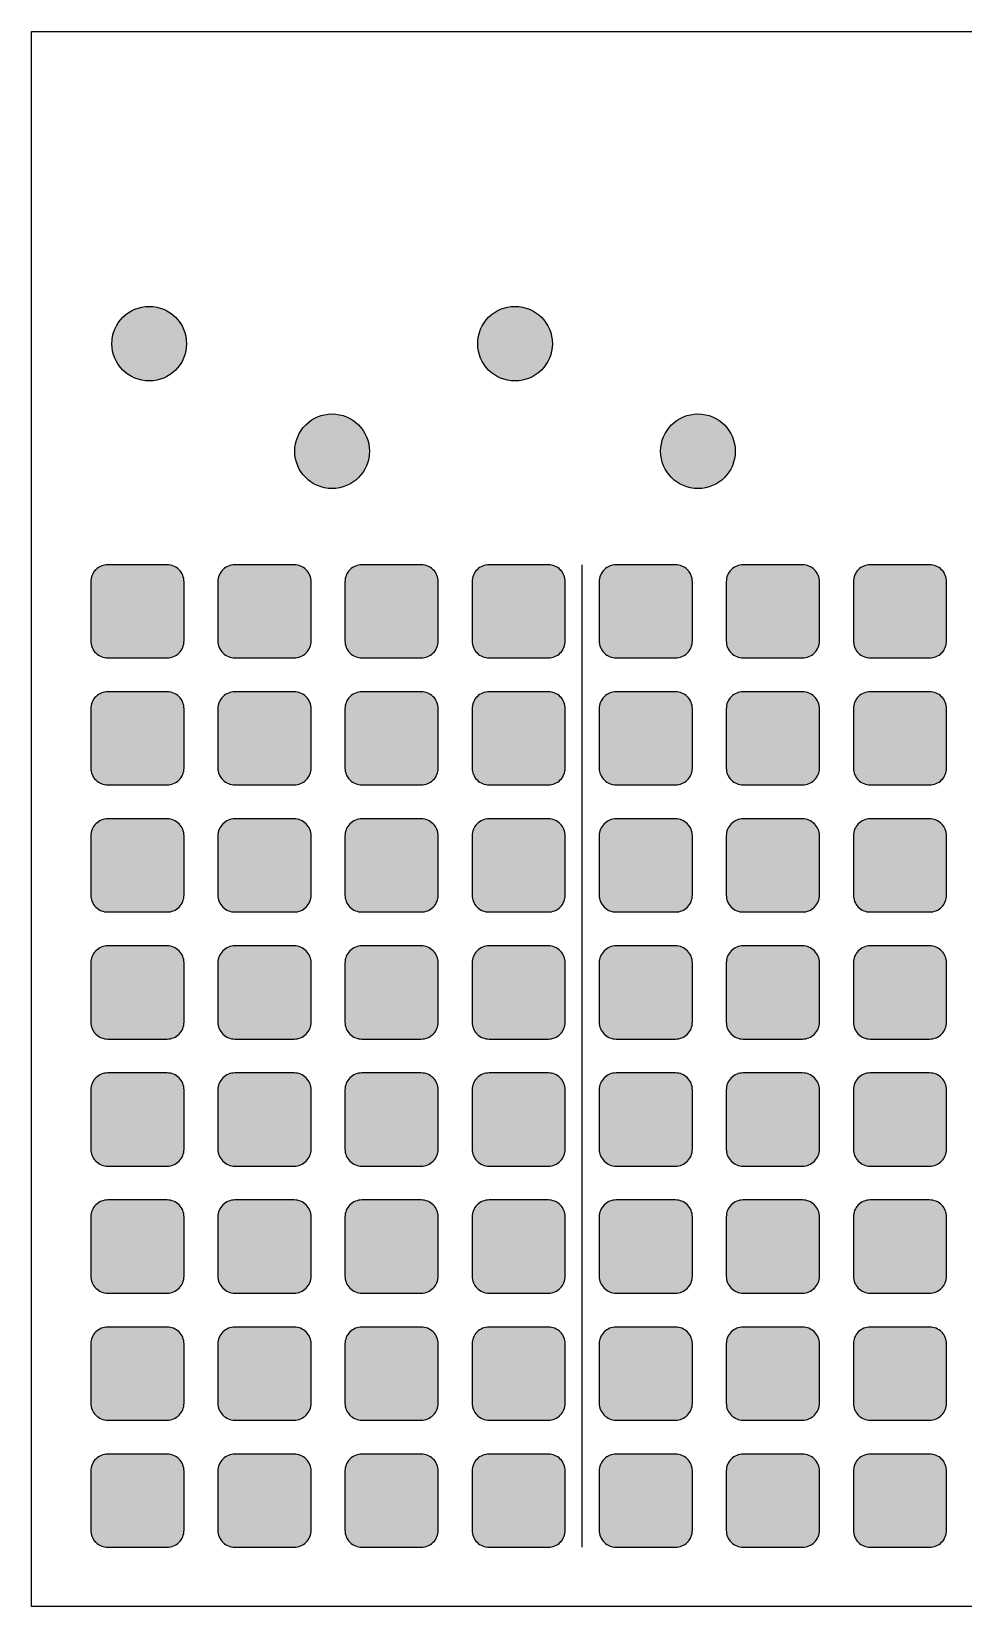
# Model space of a CAD drawing. Header units: millimetres. Extents: x -175 to 2286, y -1714 to 1134.
# Drawn here: x 294.4 to 404.4, y 419.5 to 605.5 of the extents above; entities that cross this region are included whole.
import ezdxf

# ---------------------------------------------------------------- set-up
doc = ezdxf.new("R2010")
doc.units = ezdxf.units.MM
doc.layers.add('maingrid', color=7, linetype='Continuous')
doc.layers.add('panel', color=7, linetype='Continuous')

msp = doc.modelspace()

# ---------------------------------------------------------------- hatches: boundary and pattern name
h = msp.add_hatch(color=5)
h.dxf.hatch_style = 1
h.paths.add_polyline_path([(312.704, 568.632, 1), (303.897, 568.632, 1)])
h = msp.add_hatch(color=3)
h.dxf.hatch_style = 1
h.paths.add_polyline_path([(347.077, 568.632, 1), (355.885, 568.632, 1)])
h = msp.add_hatch(color=1)
h.dxf.hatch_style = 1
h.paths.add_polyline_path([(325.487, 555.932, 1), (334.295, 555.932, 1)])
at = {"true_color": 0xfffffe}
h = msp.add_hatch(color=7, dxfattribs=at)
h.dxf.hatch_style = 1
h.paths.add_polyline_path([(377.475, 555.932, 1), (368.667, 555.932, 1)])
at = {"layer": 'maingrid', "true_color": 0xfffffe}
h = msp.add_hatch(color=7, dxfattribs=at)
h.dxf.hatch_style = 1
h.paths.add_polyline_path([(312.411, 540.53, 0.4142136), (310.411, 542.53), (303.411, 542.53, 0.4142136), (301.411, 540.53), (301.411, 533.53, 0.4142136), (303.411, 531.53), (310.411, 531.53, 0.4142136), (312.411, 533.53)])
at = {"layer": 'maingrid'}
h = msp.add_hatch(color=252, dxfattribs=at)
h.dxf.hatch_style = 1
h.paths.add_polyline_path([(327.411, 540.53, 0.4142136), (325.411, 542.53), (318.411, 542.53, 0.4142136), (316.411, 540.53), (316.411, 533.53, 0.4142136), (318.411, 531.53), (325.411, 531.53, 0.4142136), (327.411, 533.53)])
h = msp.add_hatch(color=252, dxfattribs=at)
h.dxf.hatch_style = 1
h.paths.add_polyline_path([(342.411, 540.53, 0.4142136), (340.411, 542.53), (333.411, 542.53, 0.4142136), (331.411, 540.53), (331.411, 533.53, 0.4142136), (333.411, 531.53), (340.411, 531.53, 0.4142136), (342.411, 533.53)])
h = msp.add_hatch(color=252, dxfattribs=at)
h.dxf.hatch_style = 1
h.paths.add_polyline_path([(357.411, 540.53, 0.4142136), (355.411, 542.53), (348.411, 542.53, 0.4142136), (346.411, 540.53), (346.411, 533.53, 0.4142136), (348.411, 531.53), (355.411, 531.53, 0.4142136), (357.411, 533.53)])
at = {"layer": 'maingrid', "true_color": 0xfffffe}
h = msp.add_hatch(color=7, dxfattribs=at)
h.dxf.hatch_style = 1
h.paths.add_polyline_path([(372.411, 540.53, 0.4142136), (370.411, 542.53), (363.411, 542.53, 0.4142136), (361.411, 540.53), (361.411, 533.53, 0.4142136), (363.411, 531.53), (370.411, 531.53, 0.4142136), (372.411, 533.53)])
at = {"layer": 'maingrid'}
h = msp.add_hatch(color=252, dxfattribs=at)
h.dxf.hatch_style = 1
h.paths.add_polyline_path([(387.411, 540.53, 0.4142136), (385.411, 542.53), (378.411, 542.53, 0.4142136), (376.411, 540.53), (376.411, 533.53, 0.4142136), (378.411, 531.53), (385.411, 531.53, 0.4142136), (387.411, 533.53)])
h = msp.add_hatch(color=252, dxfattribs=at)
h.dxf.hatch_style = 1
h.paths.add_polyline_path([(402.411, 540.53, 0.4142136), (400.411, 542.53), (393.411, 542.53, 0.4142136), (391.411, 540.53), (391.411, 533.53, 0.4142136), (393.411, 531.53), (400.411, 531.53, 0.4142136), (402.411, 533.53)])
h = msp.add_hatch(color=252, dxfattribs=at)
h.dxf.hatch_style = 1
h.paths.add_polyline_path([(312.411, 525.53, 0.4142136), (310.411, 527.53), (303.411, 527.53, 0.4142136), (301.411, 525.53), (301.411, 518.53, 0.4142136), (303.411, 516.53), (310.411, 516.53, 0.4142136), (312.411, 518.53)])
h = msp.add_hatch(color=252, dxfattribs=at)
h.dxf.hatch_style = 1
h.paths.add_polyline_path([(327.411, 525.53, 0.4142136), (325.411, 527.53), (318.411, 527.53, 0.4142136), (316.411, 525.53), (316.411, 518.53, 0.4142136), (318.411, 516.53), (325.411, 516.53, 0.4142136), (327.411, 518.53)])
h = msp.add_hatch(color=252, dxfattribs=at)
h.dxf.hatch_style = 1
h.paths.add_polyline_path([(342.411, 525.53, 0.4142136), (340.411, 527.53), (333.411, 527.53, 0.4142136), (331.411, 525.53), (331.411, 518.53, 0.4142136), (333.411, 516.53), (340.411, 516.53, 0.4142136), (342.411, 518.53)])
h = msp.add_hatch(color=252, dxfattribs=at)
h.dxf.hatch_style = 1
h.paths.add_polyline_path([(357.411, 525.53, 0.4142136), (355.411, 527.53), (348.411, 527.53, 0.4142136), (346.411, 525.53), (346.411, 518.53, 0.4142136), (348.411, 516.53), (355.411, 516.53, 0.4142136), (357.411, 518.53)])
at = {"layer": 'maingrid', "true_color": 0xfffffe}
h = msp.add_hatch(color=7, dxfattribs=at)
h.dxf.hatch_style = 1
h.paths.add_polyline_path([(372.411, 525.53, 0.4142136), (370.411, 527.53), (363.411, 527.53, 0.4142136), (361.411, 525.53), (361.411, 518.53, 0.4142136), (363.411, 516.53), (370.411, 516.53, 0.4142136), (372.411, 518.53)])
at = {"layer": 'maingrid'}
h = msp.add_hatch(color=252, dxfattribs=at)
h.dxf.hatch_style = 1
h.paths.add_polyline_path([(387.411, 525.53, 0.4142136), (385.411, 527.53), (378.411, 527.53, 0.4142136), (376.411, 525.53), (376.411, 518.53, 0.4142136), (378.411, 516.53), (385.411, 516.53, 0.4142136), (387.411, 518.53)])
h = msp.add_hatch(color=252, dxfattribs=at)
h.dxf.hatch_style = 1
h.paths.add_polyline_path([(402.411, 525.53, 0.4142136), (400.411, 527.53), (393.411, 527.53, 0.4142136), (391.411, 525.53), (391.411, 518.53, 0.4142136), (393.411, 516.53), (400.411, 516.53, 0.4142136), (402.411, 518.53)])
at = {"layer": 'maingrid', "true_color": 0xfffffe}
h = msp.add_hatch(color=7, dxfattribs=at)
h.dxf.hatch_style = 1
h.paths.add_polyline_path([(312.411, 510.53, 0.4142136), (310.411, 512.53), (303.411, 512.53, 0.4142136), (301.411, 510.53), (301.411, 503.53, 0.4142136), (303.411, 501.53), (310.411, 501.53, 0.4142136), (312.411, 503.53)])
at = {"layer": 'maingrid'}
h = msp.add_hatch(color=252, dxfattribs=at)
h.dxf.hatch_style = 1
h.paths.add_polyline_path([(327.411, 510.53, 0.4142136), (325.411, 512.53), (318.411, 512.53, 0.4142136), (316.411, 510.53), (316.411, 503.53, 0.4142136), (318.411, 501.53), (325.411, 501.53, 0.4142136), (327.411, 503.53)])
h = msp.add_hatch(color=252, dxfattribs=at)
h.dxf.hatch_style = 1
h.paths.add_polyline_path([(342.411, 510.53, 0.4142136), (340.411, 512.53), (333.411, 512.53, 0.4142136), (331.411, 510.53), (331.411, 503.53, 0.4142136), (333.411, 501.53), (340.411, 501.53, 0.4142136), (342.411, 503.53)])
h = msp.add_hatch(color=252, dxfattribs=at)
h.dxf.hatch_style = 1
h.paths.add_polyline_path([(357.411, 510.53, 0.4142136), (355.411, 512.53), (348.411, 512.53, 0.4142136), (346.411, 510.53), (346.411, 503.53, 0.4142136), (348.411, 501.53), (355.411, 501.53, 0.4142136), (357.411, 503.53)])
at = {"layer": 'maingrid', "true_color": 0xfffffe}
h = msp.add_hatch(color=7, dxfattribs=at)
h.dxf.hatch_style = 1
h.paths.add_polyline_path([(372.411, 510.53, 0.4142136), (370.411, 512.53), (363.411, 512.53, 0.4142136), (361.411, 510.53), (361.411, 503.53, 0.4142136), (363.411, 501.53), (370.411, 501.53, 0.4142136), (372.411, 503.53)])
h = msp.add_hatch(color=7, dxfattribs=at)
h.dxf.hatch_style = 1
h.paths.add_polyline_path([(387.411, 510.53, 0.4142136), (385.411, 512.53), (378.411, 512.53, 0.4142136), (376.411, 510.53), (376.411, 503.53, 0.4142136), (378.411, 501.53), (385.411, 501.53, 0.4142136), (387.411, 503.53)])
at = {"layer": 'maingrid'}
h = msp.add_hatch(color=252, dxfattribs=at)
h.dxf.hatch_style = 1
h.paths.add_polyline_path([(402.411, 510.53, 0.4142136), (400.411, 512.53), (393.411, 512.53, 0.4142136), (391.411, 510.53), (391.411, 503.53, 0.4142136), (393.411, 501.53), (400.411, 501.53, 0.4142136), (402.411, 503.53)])
h = msp.add_hatch(color=252, dxfattribs=at)
h.dxf.hatch_style = 1
h.paths.add_polyline_path([(312.411, 495.53, 0.4142136), (310.411, 497.53), (303.411, 497.53, 0.4142136), (301.411, 495.53), (301.411, 488.53, 0.4142136), (303.411, 486.53), (310.411, 486.53, 0.4142136), (312.411, 488.53)])
h = msp.add_hatch(color=252, dxfattribs=at)
h.dxf.hatch_style = 1
h.paths.add_polyline_path([(327.411, 495.53, 0.4142136), (325.411, 497.53), (318.411, 497.53, 0.4142136), (316.411, 495.53), (316.411, 488.53, 0.4142136), (318.411, 486.53), (325.411, 486.53, 0.4142136), (327.411, 488.53)])
at = {"layer": 'maingrid', "true_color": 0xfffffe}
h = msp.add_hatch(color=7, dxfattribs=at)
h.dxf.hatch_style = 1
h.paths.add_polyline_path([(342.411, 495.53, 0.4142136), (340.411, 497.53), (333.411, 497.53, 0.4142136), (331.411, 495.53), (331.411, 488.53, 0.4142136), (333.411, 486.53), (340.411, 486.53, 0.4142136), (342.411, 488.53)])
at = {"layer": 'maingrid'}
h = msp.add_hatch(color=252, dxfattribs=at)
h.dxf.hatch_style = 1
h.paths.add_polyline_path([(357.411, 495.53, 0.4142136), (355.411, 497.53), (348.411, 497.53, 0.4142136), (346.411, 495.53), (346.411, 488.53, 0.4142136), (348.411, 486.53), (355.411, 486.53, 0.4142136), (357.411, 488.53)])
h = msp.add_hatch(color=252, dxfattribs=at)
h.dxf.hatch_style = 1
h.paths.add_polyline_path([(372.411, 495.53, 0.4142136), (370.411, 497.53), (363.411, 497.53, 0.4142136), (361.411, 495.53), (361.411, 488.53, 0.4142136), (363.411, 486.53), (370.411, 486.53, 0.4142136), (372.411, 488.53)])
h = msp.add_hatch(color=252, dxfattribs=at)
h.dxf.hatch_style = 1
h.paths.add_polyline_path([(387.411, 495.53, 0.4142136), (385.411, 497.53), (378.411, 497.53, 0.4142136), (376.411, 495.53), (376.411, 488.53, 0.4142136), (378.411, 486.53), (385.411, 486.53, 0.4142136), (387.411, 488.53)])
at = {"layer": 'maingrid', "true_color": 0xfffffe}
h = msp.add_hatch(color=7, dxfattribs=at)
h.dxf.hatch_style = 1
h.paths.add_polyline_path([(402.411, 495.53, 0.4142136), (400.411, 497.53), (393.411, 497.53, 0.4142136), (391.411, 495.53), (391.411, 488.53, 0.4142136), (393.411, 486.53), (400.411, 486.53, 0.4142136), (402.411, 488.53)])
h = msp.add_hatch(color=7, dxfattribs=at)
h.dxf.hatch_style = 1
h.paths.add_polyline_path([(312.411, 480.53, 0.4142136), (310.411, 482.53), (303.411, 482.53, 0.4142136), (301.411, 480.53), (301.411, 473.53, 0.4142136), (303.411, 471.53), (310.411, 471.53, 0.4142136), (312.411, 473.53)])
at = {"layer": 'maingrid'}
h = msp.add_hatch(color=252, dxfattribs=at)
h.dxf.hatch_style = 1
h.paths.add_polyline_path([(327.411, 480.53, 0.4142136), (325.411, 482.53), (318.411, 482.53, 0.4142136), (316.411, 480.53), (316.411, 473.53, 0.4142136), (318.411, 471.53), (325.411, 471.53, 0.4142136), (327.411, 473.53)])
h = msp.add_hatch(color=252, dxfattribs=at)
h.dxf.hatch_style = 1
h.paths.add_polyline_path([(342.411, 480.53, 0.4142136), (340.411, 482.53), (333.411, 482.53, 0.4142136), (331.411, 480.53), (331.411, 473.53, 0.4142136), (333.411, 471.53), (340.411, 471.53, 0.4142136), (342.411, 473.53)])
at = {"layer": 'maingrid', "true_color": 0xfffffe}
h = msp.add_hatch(color=7, dxfattribs=at)
h.dxf.hatch_style = 1
h.paths.add_polyline_path([(357.411, 480.53, 0.4142136), (355.411, 482.53), (348.411, 482.53, 0.4142136), (346.411, 480.53), (346.411, 473.53, 0.4142136), (348.411, 471.53), (355.411, 471.53, 0.4142136), (357.411, 473.53)])
at = {"layer": 'maingrid'}
h = msp.add_hatch(color=252, dxfattribs=at)
h.dxf.hatch_style = 1
h.paths.add_polyline_path([(372.411, 480.53, 0.4142136), (370.411, 482.53), (363.411, 482.53, 0.4142136), (361.411, 480.53), (361.411, 473.53, 0.4142136), (363.411, 471.53), (370.411, 471.53, 0.4142136), (372.411, 473.53)])
h = msp.add_hatch(color=252, dxfattribs=at)
h.dxf.hatch_style = 1
h.paths.add_polyline_path([(387.411, 480.53, 0.4142136), (385.411, 482.53), (378.411, 482.53, 0.4142136), (376.411, 480.53), (376.411, 473.53, 0.4142136), (378.411, 471.53), (385.411, 471.53, 0.4142136), (387.411, 473.53)])
at = {"layer": 'maingrid', "true_color": 0xfffffe}
h = msp.add_hatch(color=7, dxfattribs=at)
h.dxf.hatch_style = 1
h.paths.add_polyline_path([(402.411, 480.53, 0.4142136), (400.411, 482.53), (393.411, 482.53, 0.4142136), (391.411, 480.53), (391.411, 473.53, 0.4142136), (393.411, 471.53), (400.411, 471.53, 0.4142136), (402.411, 473.53)])
h = msp.add_hatch(color=7, dxfattribs=at)
h.dxf.hatch_style = 1
h.paths.add_polyline_path([(312.411, 465.53, 0.4142136), (310.411, 467.53), (303.411, 467.53, 0.4142136), (301.411, 465.53), (301.411, 458.53, 0.4142136), (303.411, 456.53), (310.411, 456.53, 0.4142136), (312.411, 458.53)])
at = {"layer": 'maingrid'}
h = msp.add_hatch(color=252, dxfattribs=at)
h.dxf.hatch_style = 1
h.paths.add_polyline_path([(327.411, 465.53, 0.4142136), (325.411, 467.53), (318.411, 467.53, 0.4142136), (316.411, 465.53), (316.411, 458.53, 0.4142136), (318.411, 456.53), (325.411, 456.53, 0.4142136), (327.411, 458.53)])
h = msp.add_hatch(color=252, dxfattribs=at)
h.dxf.hatch_style = 1
h.paths.add_polyline_path([(342.411, 465.53, 0.4142136), (340.411, 467.53), (333.411, 467.53, 0.4142136), (331.411, 465.53), (331.411, 458.53, 0.4142136), (333.411, 456.53), (340.411, 456.53, 0.4142136), (342.411, 458.53)])
h = msp.add_hatch(color=252, dxfattribs=at)
h.dxf.hatch_style = 1
h.paths.add_polyline_path([(357.411, 465.53, 0.4142136), (355.411, 467.53), (348.411, 467.53, 0.4142136), (346.411, 465.53), (346.411, 458.53, 0.4142136), (348.411, 456.53), (355.411, 456.53, 0.4142136), (357.411, 458.53)])
h = msp.add_hatch(color=252, dxfattribs=at)
h.dxf.hatch_style = 1
h.paths.add_polyline_path([(372.411, 465.53, 0.4142136), (370.411, 467.53), (363.411, 467.53, 0.4142136), (361.411, 465.53), (361.411, 458.53, 0.4142136), (363.411, 456.53), (370.411, 456.53, 0.4142136), (372.411, 458.53)])
h = msp.add_hatch(color=252, dxfattribs=at)
h.dxf.hatch_style = 1
h.paths.add_polyline_path([(387.411, 465.53, 0.4142136), (385.411, 467.53), (378.411, 467.53, 0.4142136), (376.411, 465.53), (376.411, 458.53, 0.4142136), (378.411, 456.53), (385.411, 456.53, 0.4142136), (387.411, 458.53)])
h = msp.add_hatch(color=252, dxfattribs=at)
h.dxf.hatch_style = 1
h.paths.add_polyline_path([(402.411, 465.53, 0.4142136), (400.411, 467.53), (393.411, 467.53, 0.4142136), (391.411, 465.53), (391.411, 458.53, 0.4142136), (393.411, 456.53), (400.411, 456.53, 0.4142136), (402.411, 458.53)])
h = msp.add_hatch(color=252, dxfattribs=at)
h.dxf.hatch_style = 1
h.paths.add_polyline_path([(312.411, 450.53, 0.4142136), (310.411, 452.53), (303.411, 452.53, 0.4142136), (301.411, 450.53), (301.411, 443.53, 0.4142136), (303.411, 441.53), (310.411, 441.53, 0.4142136), (312.411, 443.53)])
h = msp.add_hatch(color=252, dxfattribs=at)
h.dxf.hatch_style = 1
h.paths.add_polyline_path([(327.411, 450.53, 0.4142136), (325.411, 452.53), (318.411, 452.53, 0.4142136), (316.411, 450.53), (316.411, 443.53, 0.4142136), (318.411, 441.53), (325.411, 441.53, 0.4142136), (327.411, 443.53)])
h = msp.add_hatch(color=252, dxfattribs=at)
h.dxf.hatch_style = 1
h.paths.add_polyline_path([(342.411, 450.53, 0.4142136), (340.411, 452.53), (333.411, 452.53, 0.4142136), (331.411, 450.53), (331.411, 443.53, 0.4142136), (333.411, 441.53), (340.411, 441.53, 0.4142136), (342.411, 443.53)])
h = msp.add_hatch(color=252, dxfattribs=at)
h.dxf.hatch_style = 1
h.paths.add_polyline_path([(357.411, 450.53, 0.4142136), (355.411, 452.53), (348.411, 452.53, 0.4142136), (346.411, 450.53), (346.411, 443.53, 0.4142136), (348.411, 441.53), (355.411, 441.53, 0.4142136), (357.411, 443.53)])
h = msp.add_hatch(color=252, dxfattribs=at)
h.dxf.hatch_style = 1
h.paths.add_polyline_path([(372.411, 450.53, 0.4142136), (370.411, 452.53), (363.411, 452.53, 0.4142136), (361.411, 450.53), (361.411, 443.53, 0.4142136), (363.411, 441.53), (370.411, 441.53, 0.4142136), (372.411, 443.53)])
h = msp.add_hatch(color=252, dxfattribs=at)
h.dxf.hatch_style = 1
h.paths.add_polyline_path([(387.411, 450.53, 0.4142136), (385.411, 452.53), (378.411, 452.53, 0.4142136), (376.411, 450.53), (376.411, 443.53, 0.4142136), (378.411, 441.53), (385.411, 441.53, 0.4142136), (387.411, 443.53)])
h = msp.add_hatch(color=252, dxfattribs=at)
h.dxf.hatch_style = 1
h.paths.add_polyline_path([(402.411, 450.53, 0.4142136), (400.411, 452.53), (393.411, 452.53, 0.4142136), (391.411, 450.53), (391.411, 443.53, 0.4142136), (393.411, 441.53), (400.411, 441.53, 0.4142136), (402.411, 443.53)])
h = msp.add_hatch(color=252, dxfattribs=at)
h.dxf.hatch_style = 1
h.paths.add_polyline_path([(312.411, 435.53, 0.4142136), (310.411, 437.53), (303.411, 437.53, 0.4142136), (301.411, 435.53), (301.411, 428.53, 0.4142136), (303.411, 426.53), (310.411, 426.53, 0.4142136), (312.411, 428.53)])
h = msp.add_hatch(color=252, dxfattribs=at)
h.dxf.hatch_style = 1
h.paths.add_polyline_path([(327.411, 435.53, 0.4142136), (325.411, 437.53), (318.411, 437.53, 0.4142136), (316.411, 435.53), (316.411, 428.53, 0.4142136), (318.411, 426.53), (325.411, 426.53, 0.4142136), (327.411, 428.53)])
h = msp.add_hatch(color=252, dxfattribs=at)
h.dxf.hatch_style = 1
h.paths.add_polyline_path([(342.411, 435.53, 0.4142136), (340.411, 437.53), (333.411, 437.53, 0.4142136), (331.411, 435.53), (331.411, 428.53, 0.4142136), (333.411, 426.53), (340.411, 426.53, 0.4142136), (342.411, 428.53)])
h = msp.add_hatch(color=252, dxfattribs=at)
h.dxf.hatch_style = 1
h.paths.add_polyline_path([(357.411, 435.53, 0.4142136), (355.411, 437.53), (348.411, 437.53, 0.4142136), (346.411, 435.53), (346.411, 428.53, 0.4142136), (348.411, 426.53), (355.411, 426.53, 0.4142136), (357.411, 428.53)])
h = msp.add_hatch(color=252, dxfattribs=at)
h.dxf.hatch_style = 1
h.paths.add_polyline_path([(372.411, 435.53, 0.4142136), (370.411, 437.53), (363.411, 437.53, 0.4142136), (361.411, 435.53), (361.411, 428.53, 0.4142136), (363.411, 426.53), (370.411, 426.53, 0.4142136), (372.411, 428.53)])
h = msp.add_hatch(color=252, dxfattribs=at)
h.dxf.hatch_style = 1
h.paths.add_polyline_path([(387.411, 435.53, 0.4142136), (385.411, 437.53), (378.411, 437.53, 0.4142136), (376.411, 435.53), (376.411, 428.53, 0.4142136), (378.411, 426.53), (385.411, 426.53, 0.4142136), (387.411, 428.53)])
h = msp.add_hatch(color=252, dxfattribs=at)
h.dxf.hatch_style = 1
h.paths.add_polyline_path([(402.411, 435.53, 0.4142136), (400.411, 437.53), (393.411, 437.53, 0.4142136), (391.411, 435.53), (391.411, 428.53, 0.4142136), (393.411, 426.53), (400.411, 426.53, 0.4142136), (402.411, 428.53)])

# ---------------------------------------------------------------- linework, layer by layer
msp.add_line((359.411, 426.53), (359.411, 542.53))
msp.add_lwpolyline([(294.411, 605.49), (604.411, 605.49), (604.411, 419.53), (294.411, 419.53)], close=True)
for centre in [(308.301, 568.632), (351.481, 568.632), (329.891, 555.932), (373.071, 555.932)]:
    msp.add_circle(centre, 4.404)
at = {"layer": 'panel'}
for points in [[(303.411, 531.53), (310.411, 531.53, 0.4142136), (312.411, 533.53), (312.411, 540.53, 0.4142136), (310.411, 542.53), (303.411, 542.53, 0.4142136), (301.411, 540.53), (301.411, 533.53, 0.4142136)], [(318.411, 531.53), (325.411, 531.53, 0.4142136), (327.411, 533.53), (327.411, 540.53, 0.4142136), (325.411, 542.53), (318.411, 542.53, 0.4142136), (316.411, 540.53), (316.411, 533.53, 0.4142136)], [(333.411, 531.53), (340.411, 531.53, 0.4142136), (342.411, 533.53), (342.411, 540.53, 0.4142136), (340.411, 542.53), (333.411, 542.53, 0.4142136), (331.411, 540.53), (331.411, 533.53, 0.4142136)], [(348.411, 531.53), (355.411, 531.53, 0.4142136), (357.411, 533.53), (357.411, 540.53, 0.4142136), (355.411, 542.53), (348.411, 542.53, 0.4142136), (346.411, 540.53), (346.411, 533.53, 0.4142136)], [(363.411, 531.53), (370.411, 531.53, 0.4142136), (372.411, 533.53), (372.411, 540.53, 0.4142136), (370.411, 542.53), (363.411, 542.53, 0.4142136), (361.411, 540.53), (361.411, 533.53, 0.4142136)], [(378.411, 531.53), (385.411, 531.53, 0.4142136), (387.411, 533.53), (387.411, 540.53, 0.4142136), (385.411, 542.53), (378.411, 542.53, 0.4142136), (376.411, 540.53), (376.411, 533.53, 0.4142136)], [(393.411, 531.53), (400.411, 531.53, 0.4142136), (402.411, 533.53), (402.411, 540.53, 0.4142136), (400.411, 542.53), (393.411, 542.53, 0.4142136), (391.411, 540.53), (391.411, 533.53, 0.4142136)], [(303.411, 516.53), (310.411, 516.53, 0.4142136), (312.411, 518.53), (312.411, 525.53, 0.4142136), (310.411, 527.53), (303.411, 527.53, 0.4142136), (301.411, 525.53), (301.411, 518.53, 0.4142136)], [(318.411, 516.53), (325.411, 516.53, 0.4142136), (327.411, 518.53), (327.411, 525.53, 0.4142136), (325.411, 527.53), (318.411, 527.53, 0.4142136), (316.411, 525.53), (316.411, 518.53, 0.4142136)], [(333.411, 516.53), (340.411, 516.53, 0.4142136), (342.411, 518.53), (342.411, 525.53, 0.4142136), (340.411, 527.53), (333.411, 527.53, 0.4142136), (331.411, 525.53), (331.411, 518.53, 0.4142136)], [(348.411, 516.53), (355.411, 516.53, 0.4142136), (357.411, 518.53), (357.411, 525.53, 0.4142136), (355.411, 527.53), (348.411, 527.53, 0.4142136), (346.411, 525.53), (346.411, 518.53, 0.4142136)], [(363.411, 516.53), (370.411, 516.53, 0.4142136), (372.411, 518.53), (372.411, 525.53, 0.4142136), (370.411, 527.53), (363.411, 527.53, 0.4142136), (361.411, 525.53), (361.411, 518.53, 0.4142136)], [(378.411, 516.53), (385.411, 516.53, 0.4142136), (387.411, 518.53), (387.411, 525.53, 0.4142136), (385.411, 527.53), (378.411, 527.53, 0.4142136), (376.411, 525.53), (376.411, 518.53, 0.4142136)], [(393.411, 516.53), (400.411, 516.53, 0.4142136), (402.411, 518.53), (402.411, 525.53, 0.4142136), (400.411, 527.53), (393.411, 527.53, 0.4142136), (391.411, 525.53), (391.411, 518.53, 0.4142136)], [(303.411, 501.53), (310.411, 501.53, 0.4142136), (312.411, 503.53), (312.411, 510.53, 0.4142136), (310.411, 512.53), (303.411, 512.53, 0.4142136), (301.411, 510.53), (301.411, 503.53, 0.4142136)], [(318.411, 501.53), (325.411, 501.53, 0.4142136), (327.411, 503.53), (327.411, 510.53, 0.4142136), (325.411, 512.53), (318.411, 512.53, 0.4142136), (316.411, 510.53), (316.411, 503.53, 0.4142136)], [(333.411, 501.53), (340.411, 501.53, 0.4142136), (342.411, 503.53), (342.411, 510.53, 0.4142136), (340.411, 512.53), (333.411, 512.53, 0.4142136), (331.411, 510.53), (331.411, 503.53, 0.4142136)], [(348.411, 501.53), (355.411, 501.53, 0.4142136), (357.411, 503.53), (357.411, 510.53, 0.4142136), (355.411, 512.53), (348.411, 512.53, 0.4142136), (346.411, 510.53), (346.411, 503.53, 0.4142136)], [(363.411, 501.53), (370.411, 501.53, 0.4142136), (372.411, 503.53), (372.411, 510.53, 0.4142136), (370.411, 512.53), (363.411, 512.53, 0.4142136), (361.411, 510.53), (361.411, 503.53, 0.4142136)], [(378.411, 501.53), (385.411, 501.53, 0.4142136), (387.411, 503.53), (387.411, 510.53, 0.4142136), (385.411, 512.53), (378.411, 512.53, 0.4142136), (376.411, 510.53), (376.411, 503.53, 0.4142136)], [(393.411, 501.53), (400.411, 501.53, 0.4142136), (402.411, 503.53), (402.411, 510.53, 0.4142136), (400.411, 512.53), (393.411, 512.53, 0.4142136), (391.411, 510.53), (391.411, 503.53, 0.4142136)], [(303.411, 486.53), (310.411, 486.53, 0.4142136), (312.411, 488.53), (312.411, 495.53, 0.4142136), (310.411, 497.53), (303.411, 497.53, 0.4142136), (301.411, 495.53), (301.411, 488.53, 0.4142136)], [(318.411, 486.53), (325.411, 486.53, 0.4142136), (327.411, 488.53), (327.411, 495.53, 0.4142136), (325.411, 497.53), (318.411, 497.53, 0.4142136), (316.411, 495.53), (316.411, 488.53, 0.4142136)], [(333.411, 486.53), (340.411, 486.53, 0.4142136), (342.411, 488.53), (342.411, 495.53, 0.4142136), (340.411, 497.53), (333.411, 497.53, 0.4142136), (331.411, 495.53), (331.411, 488.53, 0.4142136)], [(348.411, 486.53), (355.411, 486.53, 0.4142136), (357.411, 488.53), (357.411, 495.53, 0.4142136), (355.411, 497.53), (348.411, 497.53, 0.4142136), (346.411, 495.53), (346.411, 488.53, 0.4142136)], [(363.411, 486.53), (370.411, 486.53, 0.4142136), (372.411, 488.53), (372.411, 495.53, 0.4142136), (370.411, 497.53), (363.411, 497.53, 0.4142136), (361.411, 495.53), (361.411, 488.53, 0.4142136)], [(378.411, 486.53), (385.411, 486.53, 0.4142136), (387.411, 488.53), (387.411, 495.53, 0.4142136), (385.411, 497.53), (378.411, 497.53, 0.4142136), (376.411, 495.53), (376.411, 488.53, 0.4142136)], [(393.411, 486.53), (400.411, 486.53, 0.4142136), (402.411, 488.53), (402.411, 495.53, 0.4142136), (400.411, 497.53), (393.411, 497.53, 0.4142136), (391.411, 495.53), (391.411, 488.53, 0.4142136)], [(303.411, 471.53), (310.411, 471.53, 0.4142136), (312.411, 473.53), (312.411, 480.53, 0.4142136), (310.411, 482.53), (303.411, 482.53, 0.4142136), (301.411, 480.53), (301.411, 473.53, 0.4142136)], [(318.411, 471.53), (325.411, 471.53, 0.4142136), (327.411, 473.53), (327.411, 480.53, 0.4142136), (325.411, 482.53), (318.411, 482.53, 0.4142136), (316.411, 480.53), (316.411, 473.53, 0.4142136)], [(333.411, 471.53), (340.411, 471.53, 0.4142136), (342.411, 473.53), (342.411, 480.53, 0.4142136), (340.411, 482.53), (333.411, 482.53, 0.4142136), (331.411, 480.53), (331.411, 473.53, 0.4142136)], [(348.411, 471.53), (355.411, 471.53, 0.4142136), (357.411, 473.53), (357.411, 480.53, 0.4142136), (355.411, 482.53), (348.411, 482.53, 0.4142136), (346.411, 480.53), (346.411, 473.53, 0.4142136)], [(363.411, 471.53), (370.411, 471.53, 0.4142136), (372.411, 473.53), (372.411, 480.53, 0.4142136), (370.411, 482.53), (363.411, 482.53, 0.4142136), (361.411, 480.53), (361.411, 473.53, 0.4142136)], [(378.411, 471.53), (385.411, 471.53, 0.4142136), (387.411, 473.53), (387.411, 480.53, 0.4142136), (385.411, 482.53), (378.411, 482.53, 0.4142136), (376.411, 480.53), (376.411, 473.53, 0.4142136)], [(393.411, 471.53), (400.411, 471.53, 0.4142136), (402.411, 473.53), (402.411, 480.53, 0.4142136), (400.411, 482.53), (393.411, 482.53, 0.4142136), (391.411, 480.53), (391.411, 473.53, 0.4142136)], [(303.411, 456.53), (310.411, 456.53, 0.4142136), (312.411, 458.53), (312.411, 465.53, 0.4142136), (310.411, 467.53), (303.411, 467.53, 0.4142136), (301.411, 465.53), (301.411, 458.53, 0.4142136)], [(318.411, 456.53), (325.411, 456.53, 0.4142136), (327.411, 458.53), (327.411, 465.53, 0.4142136), (325.411, 467.53), (318.411, 467.53, 0.4142136), (316.411, 465.53), (316.411, 458.53, 0.4142136)], [(333.411, 456.53), (340.411, 456.53, 0.4142136), (342.411, 458.53), (342.411, 465.53, 0.4142136), (340.411, 467.53), (333.411, 467.53, 0.4142136), (331.411, 465.53), (331.411, 458.53, 0.4142136)], [(348.411, 456.53), (355.411, 456.53, 0.4142136), (357.411, 458.53), (357.411, 465.53, 0.4142136), (355.411, 467.53), (348.411, 467.53, 0.4142136), (346.411, 465.53), (346.411, 458.53, 0.4142136)], [(363.411, 456.53), (370.411, 456.53, 0.4142136), (372.411, 458.53), (372.411, 465.53, 0.4142136), (370.411, 467.53), (363.411, 467.53, 0.4142136), (361.411, 465.53), (361.411, 458.53, 0.4142136)], [(378.411, 456.53), (385.411, 456.53, 0.4142136), (387.411, 458.53), (387.411, 465.53, 0.4142136), (385.411, 467.53), (378.411, 467.53, 0.4142136), (376.411, 465.53), (376.411, 458.53, 0.4142136)], [(393.411, 456.53), (400.411, 456.53, 0.4142136), (402.411, 458.53), (402.411, 465.53, 0.4142136), (400.411, 467.53), (393.411, 467.53, 0.4142136), (391.411, 465.53), (391.411, 458.53, 0.4142136)], [(303.411, 441.53), (310.411, 441.53, 0.4142136), (312.411, 443.53), (312.411, 450.53, 0.4142136), (310.411, 452.53), (303.411, 452.53, 0.4142136), (301.411, 450.53), (301.411, 443.53, 0.4142136)], [(318.411, 441.53), (325.411, 441.53, 0.4142136), (327.411, 443.53), (327.411, 450.53, 0.4142136), (325.411, 452.53), (318.411, 452.53, 0.4142136), (316.411, 450.53), (316.411, 443.53, 0.4142136)], [(333.411, 441.53), (340.411, 441.53, 0.4142136), (342.411, 443.53), (342.411, 450.53, 0.4142136), (340.411, 452.53), (333.411, 452.53, 0.4142136), (331.411, 450.53), (331.411, 443.53, 0.4142136)], [(348.411, 441.53), (355.411, 441.53, 0.4142136), (357.411, 443.53), (357.411, 450.53, 0.4142136), (355.411, 452.53), (348.411, 452.53, 0.4142136), (346.411, 450.53), (346.411, 443.53, 0.4142136)], [(363.411, 441.53), (370.411, 441.53, 0.4142136), (372.411, 443.53), (372.411, 450.53, 0.4142136), (370.411, 452.53), (363.411, 452.53, 0.4142136), (361.411, 450.53), (361.411, 443.53, 0.4142136)], [(378.411, 441.53), (385.411, 441.53, 0.4142136), (387.411, 443.53), (387.411, 450.53, 0.4142136), (385.411, 452.53), (378.411, 452.53, 0.4142136), (376.411, 450.53), (376.411, 443.53, 0.4142136)], [(393.411, 441.53), (400.411, 441.53, 0.4142136), (402.411, 443.53), (402.411, 450.53, 0.4142136), (400.411, 452.53), (393.411, 452.53, 0.4142136), (391.411, 450.53), (391.411, 443.53, 0.4142136)], [(303.411, 426.53), (310.411, 426.53, 0.4142136), (312.411, 428.53), (312.411, 435.53, 0.4142136), (310.411, 437.53), (303.411, 437.53, 0.4142136), (301.411, 435.53), (301.411, 428.53, 0.4142136)], [(318.411, 426.53), (325.411, 426.53, 0.4142136), (327.411, 428.53), (327.411, 435.53, 0.4142136), (325.411, 437.53), (318.411, 437.53, 0.4142136), (316.411, 435.53), (316.411, 428.53, 0.4142136)], [(333.411, 426.53), (340.411, 426.53, 0.4142136), (342.411, 428.53), (342.411, 435.53, 0.4142136), (340.411, 437.53), (333.411, 437.53, 0.4142136), (331.411, 435.53), (331.411, 428.53, 0.4142136)], [(348.411, 426.53), (355.411, 426.53, 0.4142136), (357.411, 428.53), (357.411, 435.53, 0.4142136), (355.411, 437.53), (348.411, 437.53, 0.4142136), (346.411, 435.53), (346.411, 428.53, 0.4142136)], [(363.411, 426.53), (370.411, 426.53, 0.4142136), (372.411, 428.53), (372.411, 435.53, 0.4142136), (370.411, 437.53), (363.411, 437.53, 0.4142136), (361.411, 435.53), (361.411, 428.53, 0.4142136)], [(378.411, 426.53), (385.411, 426.53, 0.4142136), (387.411, 428.53), (387.411, 435.53, 0.4142136), (385.411, 437.53), (378.411, 437.53, 0.4142136), (376.411, 435.53), (376.411, 428.53, 0.4142136)], [(393.411, 426.53), (400.411, 426.53, 0.4142136), (402.411, 428.53), (402.411, 435.53, 0.4142136), (400.411, 437.53), (393.411, 437.53, 0.4142136), (391.411, 435.53), (391.411, 428.53, 0.4142136)]]:
    msp.add_lwpolyline(points, format="xyb", close=True, dxfattribs=at)

doc.saveas('drawing.dxf')
